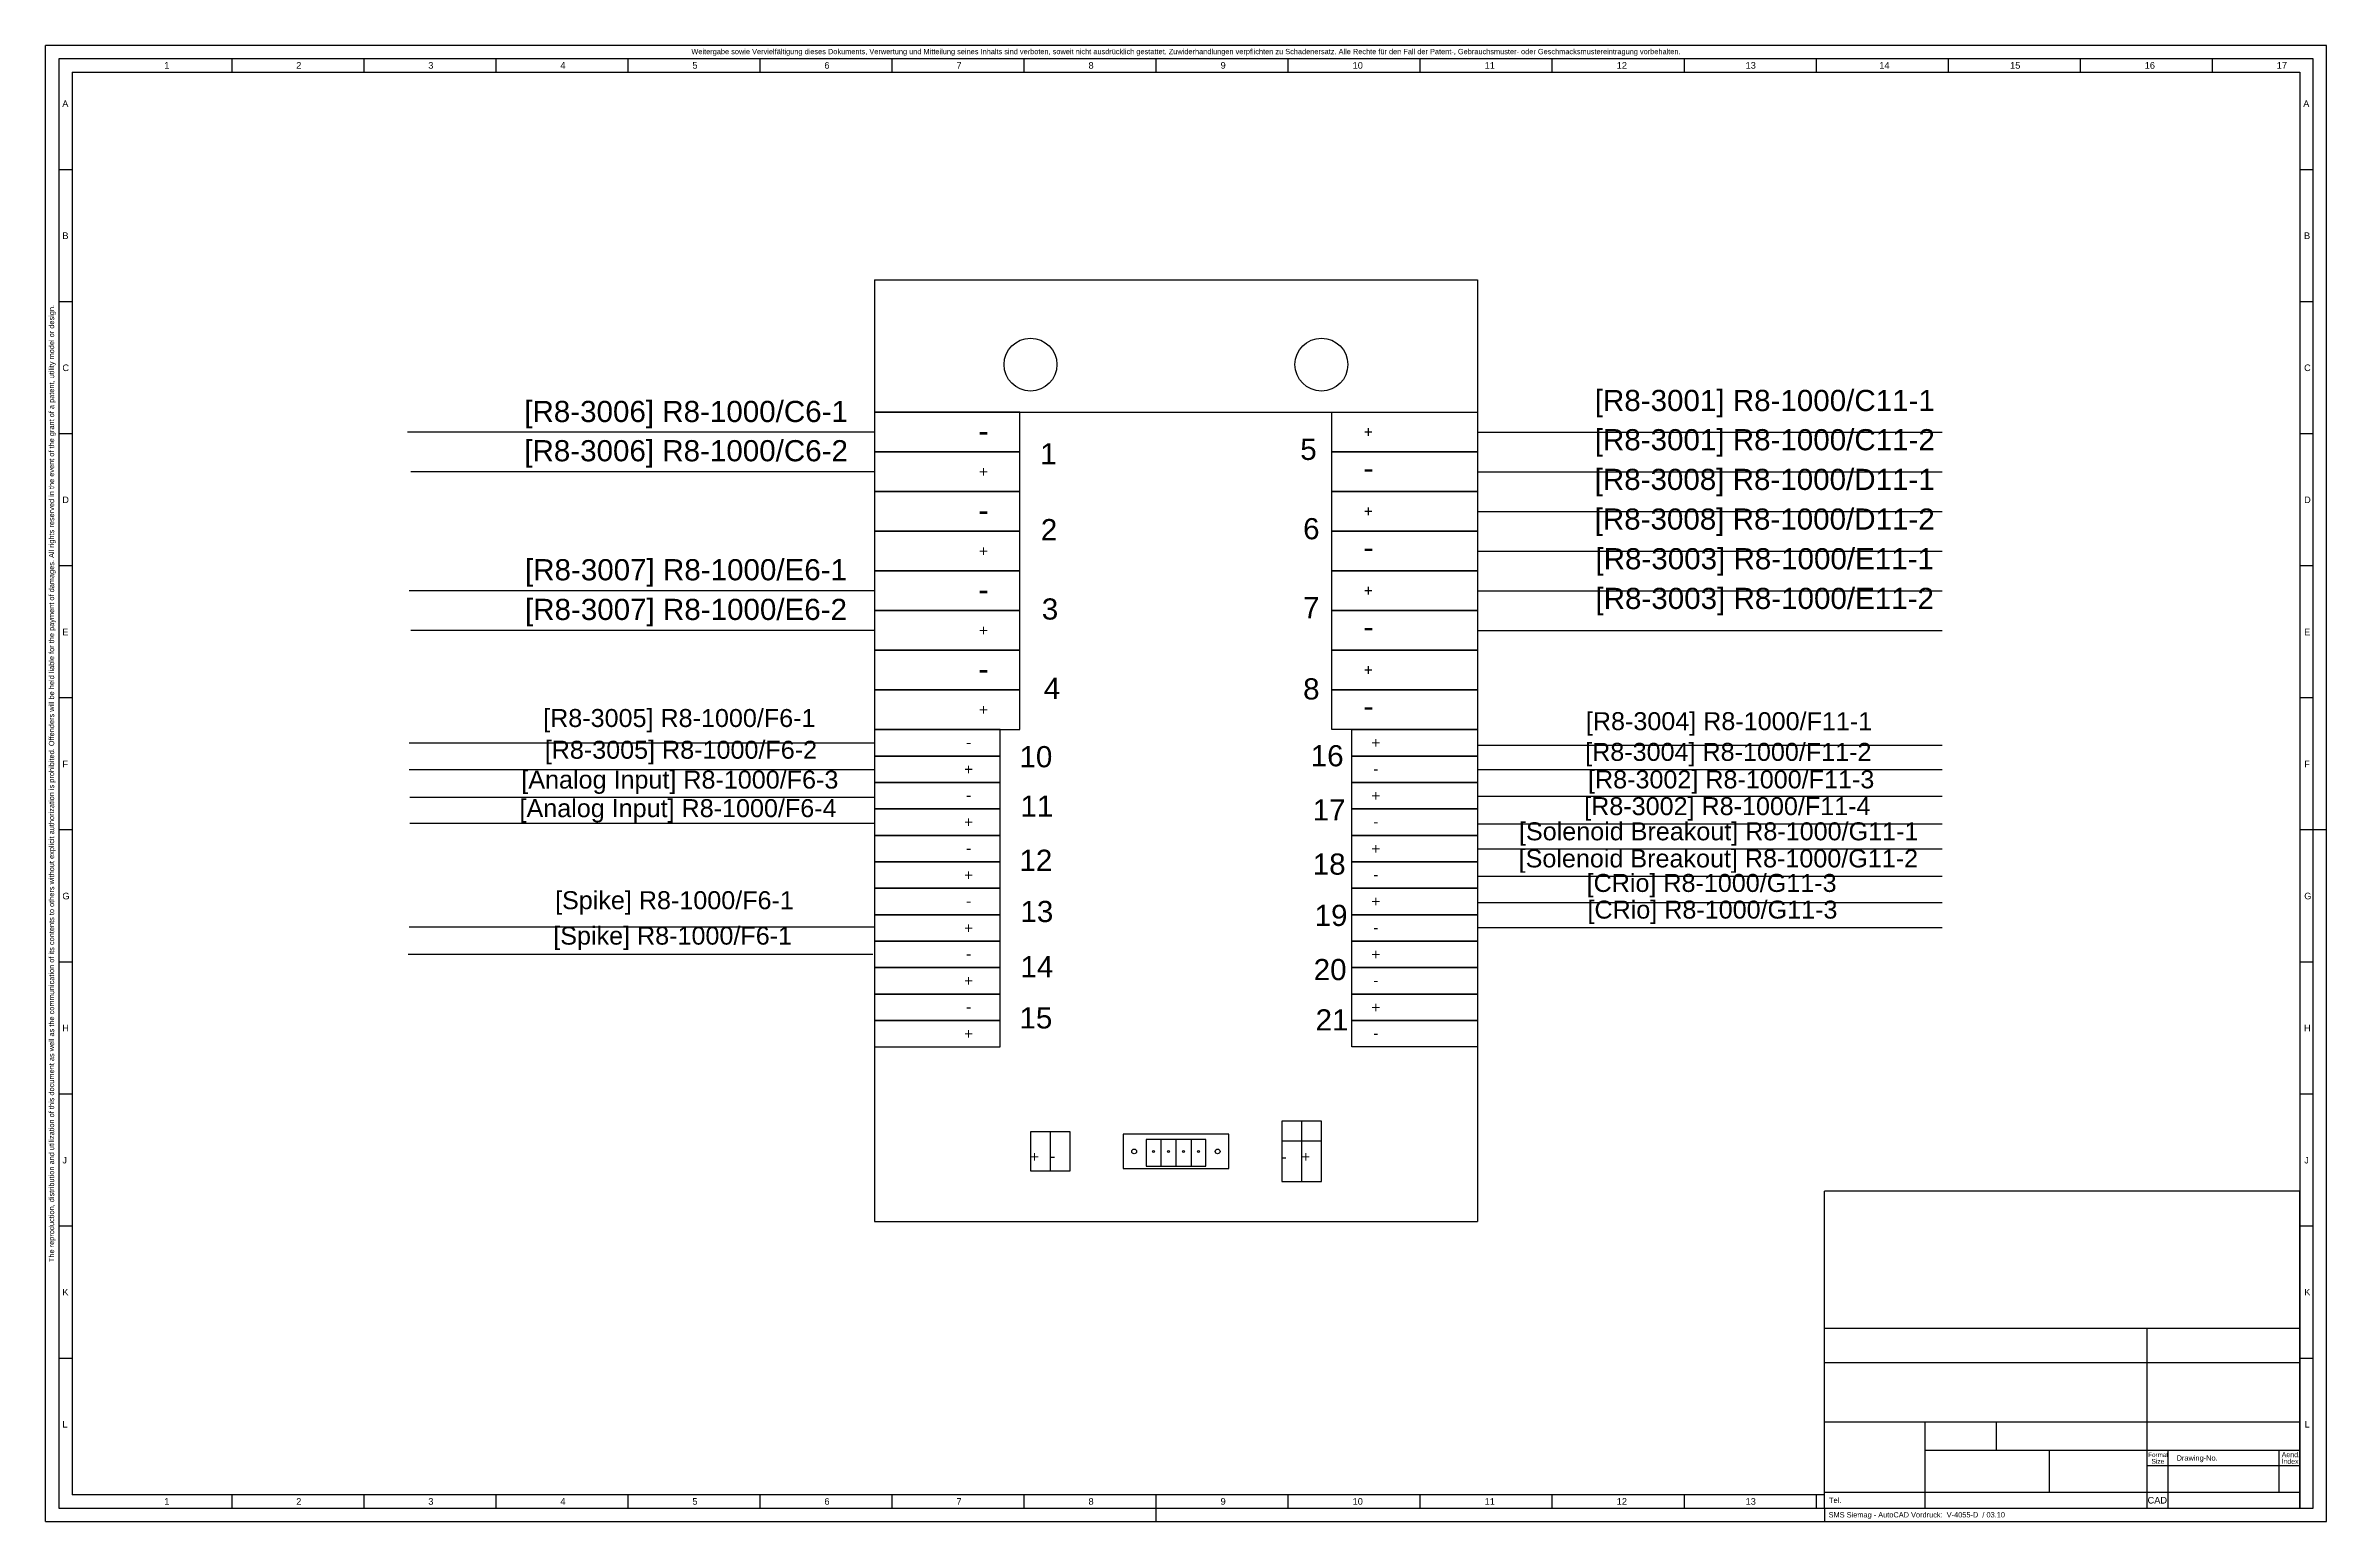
# Model space of a CAD drawing. Header units: inches. Extents: x 0.1 to 21.6, y 0 to 13.9.
import ezdxf
from ezdxf.enums import TextEntityAlignment as Align

# ---------------------------------------------------------------- set-up
doc = ezdxf.new("R2010")
doc.units = ezdxf.units.IN
doc.header["$MEASUREMENT"] = 0
doc.layers.add('SMSTitle', color=7, linetype='Continuous')
doc.styles.get("Standard").update_dxf_attribs({"font": 'arial.ttf'})

# ---------------------------------------------------------------- blocks, each defined once
blk = doc.blocks.new('*U21')
blk.add_lwpolyline([(-0.6875, -0.1875), (0.6875, -0.1875), (0.6875, 0.1875), (-0.6875, 0.1875)], close=True)
blk = doc.blocks.new('*U22')
at = {"color": 0, "linetype": 'ByBlock', "lineweight": -2, "transparency": 16777216}
for p in [(0, 0), (0, -0.375), (0, -0.75), (0, -1.125), (0, -1.5), (0, -1.875), (0, -2.25), (0, -2.625)]:
    blk.add_blockref('*U21', p, dxfattribs=at)
blk = doc.blocks.new('*U23')
for points in [[(-0.59375, 0), (0.59375, 0), (0.59375, 0.25), (-0.59375, 0.25)], [(-0.59375, -0.25), (0.59375, -0.25), (0.59375, 0), (-0.59375, 0)]]:
    blk.add_lwpolyline(points, close=True)
blk = doc.blocks.new('*U24')
at = {"color": 0, "linetype": 'ByBlock', "lineweight": -2, "transparency": 16777216}
for p in [(0, 0), (0, -0.5), (0, -1), (0, -1.5), (0, -2), (0, -2.5)]:
    blk.add_blockref('*U23', p, dxfattribs=at)
blk = doc.blocks.new('*U25')
blk.add_lwpolyline([(-0.6875, -0.1875), (0.6875, -0.1875), (0.6875, 0.1875), (-0.6875, 0.1875)], close=True)
blk = doc.blocks.new('*U26')
at = {"color": 0, "linetype": 'ByBlock', "lineweight": -2, "transparency": 16777216}
for p in [(0, 0), (0, -0.375), (0, -0.75), (0, -1.125), (0, -1.5), (0, -1.875), (0, -2.25), (0, -2.625)]:
    blk.add_blockref('*U25', p, dxfattribs=at)
blk = doc.blocks.new('*U27')
for points in [[(-0.59375, 0), (0.59375, 0), (0.59375, 0.25), (-0.59375, 0.25)], [(-0.59375, -0.25), (0.59375, -0.25), (0.59375, 0), (-0.59375, 0)]]:
    blk.add_lwpolyline(points, close=True)
blk = doc.blocks.new('*U28')
at = {"color": 0, "linetype": 'ByBlock', "lineweight": -2, "transparency": 16777216}
for p in [(0, 0), (0, -0.5), (0, -1), (0, -1.5), (0, -2), (0, -2.5)]:
    blk.add_blockref('*U27', p, dxfattribs=at)
blk = doc.blocks.new('*U29')
at = {"attachment_point": 5}
for s, insert, char_height in [('{\\fCalibri|b0|i0|c0|p34;-}', (0, 0.1625), 0.2), ('{\\fCalibri|b0|i0|c0|p34;+}', (0, -0.2125), 0.1)]:
    blk.add_mtext_dynamic_manual_height_columns(s, width=0.6875, gutter_width=1, heights=[0], dxfattribs=dict(at, insert=insert, char_height=char_height))
blk = doc.blocks.new('*U30')
at = {"color": 0, "linetype": 'ByBlock', "lineweight": -2, "transparency": 16777216}
for p in [(0, 0), (0, -0.75), (0, -1.5), (0, -2.25)]:
    blk.add_blockref('*U29', p, dxfattribs=at)
blk = doc.blocks.new('*U31')
at = {"attachment_point": 5}
for s, insert, char_height in [('{\\fCalibri|b0|i0|c0|p34;-}', (0, 0.1625), 0.2), ('{\\fCalibri|b0|i0|c0|p34;+}', (0, -0.2125), 0.1)]:
    blk.add_mtext_dynamic_manual_height_columns(s, width=0.6875, gutter_width=1, heights=[0], dxfattribs=dict(at, insert=insert, char_height=char_height))
blk = doc.blocks.new('*U32')
at = {"color": 0, "linetype": 'ByBlock', "lineweight": -2, "transparency": 16777216}
for p in [(0, 0), (0, -0.75), (0, -1.5), (0, -2.25)]:
    blk.add_blockref('*U31', p, dxfattribs=at)
blk = doc.blocks.new('V-4055-D')
at = {"layer": 'SMSTitle', "color": 7}
for p, q in [((0, 0), (0, 22)), ((34, 22), (0, 22)), ((2.776, 21.803), (2.776, 21.606)), ((4.744, 21.803), (4.744, 21.606)), ((6.713, 21.803), (6.713, 21.606)), ((8.681, 21.803), (8.681, 21.606)), ((10.65, 21.606), (10.65, 21.801)), ((12.618, 21.606), (12.618, 21.801)), ((14.587, 21.606), (14.587, 21.801)), ((16.555, 21.606), (16.555, 21.801)), ((18.524, 21.606), (18.524, 21.801)), ((20.492, 21.606), (20.492, 21.801)), ((22.461, 21.606), (22.461, 21.801)), ((24.43, 21.606), (24.43, 21.801)), ((26.398, 21.606), (26.398, 21.801)), ((28.366, 21.606), (28.366, 21.801)), ((30.335, 21.606), (30.335, 21.801)), ((32.303, 21.606), (32.303, 21.801)), ((34, 0), (34, 22)), ((0.394, 21.606), (0.394, 0.394)), ((0.394, 21.606), (33.606, 21.606)), ((33.606, 21.606), (33.606, 0.197)), ((0.394, 20.15), (0.197, 20.15)), ((33.803, 20.15), (33.606, 20.15)), ((0.394, 18.181), (0.197, 18.181)), ((33.803, 18.181), (33.606, 18.181)), ((0.394, 16.213), (0.197, 16.213)), ((33.803, 16.213), (33.606, 16.213)), ((0.394, 14.245), (0.197, 14.245)), ((33.803, 14.245), (33.606, 14.245)), ((0.394, 12.276), (0.197, 12.276)), ((33.803, 12.276), (33.606, 12.276)), ((0.394, 10.307), (0.197, 10.307)), ((34, 10.307), (33.606, 10.307)), ((0.394, 8.339), (0.197, 8.339)), ((33.803, 8.339), (33.606, 8.339)), ((0.394, 6.37), (0.197, 6.37)), ((33.803, 6.37), (33.606, 6.37)), ((0.394, 4.402), (0.197, 4.402)), ((33.803, 4.402), (33.606, 4.402)), ((0.197, 2.433), (0.394, 2.433)), ((33.606, 2.433), (33.803, 2.433)), ((26.52, 0.394), (0.394, 0.394)), ((2.776, 0.396), (2.776, 0.199)), ((4.744, 0.396), (4.744, 0.199)), ((6.713, 0.396), (6.713, 0.199)), ((8.681, 0.396), (8.681, 0.199)), ((10.65, 0.199), (10.65, 0.394)), ((12.618, 0.199), (12.618, 0.394)), ((14.587, 0.199), (14.587, 0.394)), ((16.555, 0), (16.555, 0.394)), ((18.524, 0.199), (18.524, 0.394)), ((20.492, 0.199), (20.492, 0.394)), ((22.461, 0.199), (22.461, 0.394)), ((24.43, 0.199), (24.43, 0.394)), ((26.398, 0.199), (26.398, 0.394)), ((0, 0), (34, 0)), ((26.52, 0.197), (26.52, 0))]:
    blk.add_line(p, q, dxfattribs=at)
at = {"layer": 'SMSTitle', "color": 4}
for p, q in [((0.197, 21.803), (0.197, 0.197)), ((33.803, 21.803), (0.197, 21.803)), ((33.803, 0.197), (33.803, 21.803)), ((0.197, 0.197), (33.803, 0.197))]:
    blk.add_line(p, q, dxfattribs=at)
at = {"layer": 'SMSTitle', "color": 7}
blk.add_text('Weitergabe sowie Vervielfältigung dieses Dokuments, Verwertung und Mitteilung seines Inhalts sind verboten, soweit nicht ausdrücklich gestattet. Zuwiderhandlungen verpflichten zu Schadenersatz. Alle Rechte für den Fall der Patent-, Gebrauchsmuster- oder Geschmacksmustereintragung vorbehalten.', height=0.07874, dxfattribs=at).set_placement((17, 21.902), align=Align.MIDDLE)
for s, height, p in [('1', 0.0984, (1.768, 21.656)), ('2', 0.0984, (3.736, 21.656)), ('3', 0.0984, (5.705, 21.656)), ('4', 0.0984, (7.673, 21.656)), ('5', 0.0984, (9.642, 21.656)), ('6', 0.0984, (11.61, 21.656)), ('7', 0.0984, (13.579, 21.656)), ('8', 0.0984, (15.547, 21.656)), ('9', 0.0984, (17.516, 21.656)), ('10', 0.0984, (19.484, 21.656)), ('11', 0.0984, (21.453, 21.656)), ('12', 0.0984, (23.421, 21.656)), ('13', 0.0984, (25.342, 21.656)), ('14', 0.0984, (27.336, 21.656)), ('15', 0.0984, (29.285, 21.656)), ('16', 0.0984, (31.292, 21.656)), ('17', 0.0984, (33.261, 21.656)), ('A', 0.0984, (0.248, 21.085)), ('A', 0.0984, (33.655, 21.085)), ('B', 0.0984, (0.25, 19.117)), ('B', 0.0984, (33.667, 19.117)), ('C', 0.0984, (0.25, 17.148)), ('C', 0.0984, (33.668, 17.148)), ('D', 0.0984, (0.248, 15.18)), ('D', 0.0984, (33.668, 15.18)), ('E', 0.0984, (0.248, 13.209)), ('E', 0.0984, (33.669, 13.209)), ('F', 0.0984, (0.25, 11.242)), ('F', 0.0984, (33.67, 11.242)), ('G', 0.0984, (0.25, 9.273)), ('G', 0.0984, (33.67, 9.273)), ('H', 0.0984, (0.248, 7.305)), ('H', 0.0984, (33.667, 7.305)), ('J', 0.0984, (0.25, 5.336)), ('J', 0.0984, (33.67, 5.336)), ('K', 0.0984, (0.25, 3.368)), ('K', 0.0984, (33.671, 3.368)), ('L', 0.0984, (0.25, 1.399)), ('L', 0.0984, (33.676, 1.399)), ('1', 0.0984, (1.768, 0.248)), ('2', 0.0984, (3.736, 0.248)), ('3', 0.0984, (5.705, 0.248)), ('4', 0.0984, (7.673, 0.248)), ('5', 0.0984, (9.642, 0.248)), ('6', 0.0984, (11.61, 0.248)), ('7', 0.0984, (13.579, 0.248)), ('8', 0.0984, (15.547, 0.248)), ('9', 0.0984, (17.516, 0.248)), ('10', 0.0984, (19.484, 0.248)), ('11', 0.0984, (21.453, 0.248)), ('12', 0.0984, (23.421, 0.248)), ('13', 0.0984, (25.342, 0.248)), ('SMS Siemag - AutoCAD Vordruck:  V-4055-D  / 03.10', 0.07874, (26.58, 0.059))]:
    blk.add_text(s, height=height, dxfattribs=at).set_placement(p)
blk.add_text('The reproduction, distribution and utilization of this document as well as the communication of its contents to others without explicit authorization is prohibited. Offenders will be held liable for the payment of damages. All rights reserved in the event of the grant of a patent, utility model or design.', height=0.07874, rotation=90, dxfattribs=at).set_placement((0.098, 11), align=Align.MIDDLE)
at = {"layer": 'SMSTitle', "color": 7, "linetype": 'Continuous', "flags": 2}
blk.add_attdef('SMSTITLE-INSERT', (33.606, 0.197), '', height=0.138, dxfattribs=at)
blk = doc.blocks.new('smstitle')
at = {"layer": 'SMSTitle', "color": 4}
for p, q in [((-7.087, 2.677), (-7.087, 4.724)), ((0, 4.724), (-7.087, 4.724)), ((0, 2.677), (0, 4.724)), ((0, 2.677), (-7.087, 2.677)), ((-7.087, 0), (-7.087, 2.677)), ((-2.283, 2.677), (-2.283, 0)), ((0, 0), (0, 2.677)), ((0, 2.165), (-7.087, 2.165)), ((0, 1.28), (-7.087, 1.28)), ((-5.591, 1.28), (-5.591, 0)), ((-5.591, 0.866), (0, 0.866)), ((-3.74, 0.866), (-3.74, 0.236)), ((-1.969, 0.866), (-1.969, 0)), ((-0.315, 0.866), (-0.315, 0.236)), ((-7.087, 0.236), (0, 0.236))]:
    blk.add_line(p, q, dxfattribs=at)
at = {"layer": 'SMSTitle', "color": 7}
blk.add_line((-4.528, 1.28), (-4.528, 0.866), dxfattribs=at)
at = {"layer": 'SMSTitle', "color": 7, "lineweight": 25}
blk.add_line((0, 0.63), (-2.283, 0.63), dxfattribs=at)
for s, height, p in [('Format', 0.0669, (-2.262, 0.762)), ('Size', 0.0709, (-2.214, 0.663)), ('Aend.', 0.0748, (-0.272, 0.76)), ('Index', 0.0748, (-0.276, 0.661))]:
    blk.add_text(s, height=height, dxfattribs=at).set_placement(p)
blk.add_text('Drawing-No.', height=0.07874, dxfattribs=at).set_placement((-1.838, 0.748), align=Align.MIDDLE_LEFT)
for s, height, p in [('Tel.', 0.0787, (-6.929, 0.118)), ('CAD', 0.0984, (-2.126, 0.118))]:
    blk.add_text(s, height=height, dxfattribs=at).set_placement(p, align=Align.MIDDLE_CENTER)

msp = doc.modelspace()

# ---------------------------------------------------------------- linework, layer by layer
for p, q in [((7.895, 11.732), (13.595, 11.732)), ((7.895, 11.732), (7.895, 2.832)), ((13.595, 11.732), (13.595, 2.832)), ((7.895, 10.482), (13.595, 10.482)), ((7.895, 10.295), (3.481, 10.295)), ((13.595, 10.295), (17.988, 10.295)), ((7.895, 9.92), (3.514, 9.92)), ((13.595, 9.92), (17.988, 9.92)), ((13.595, 9.545), (17.988, 9.545)), ((13.595, 9.17), (17.988, 9.17)), ((7.895, 8.795), (3.498, 8.795)), ((13.595, 8.795), (17.988, 8.795)), ((7.895, 8.42), (3.514, 8.42)), ((13.595, 8.42), (17.988, 8.42)), ((3.498, 7.356), (7.891, 7.356)), ((13.595, 7.335), (17.988, 7.335)), ((3.498, 7.106), (7.891, 7.106)), ((13.595, 7.104), (17.988, 7.104)), ((3.504, 6.843), (7.898, 6.843)), ((13.595, 6.854), (17.988, 6.854)), ((3.504, 6.598), (7.898, 6.598)), ((13.595, 6.591), (17.988, 6.591)), ((13.595, 6.354), (17.988, 6.354)), ((13.595, 6.098), (17.988, 6.098)), ((13.595, 5.848), (17.988, 5.848)), ((3.498, 5.618), (7.891, 5.618)), ((13.595, 5.61), (17.988, 5.61)), ((3.487, 5.36), (7.88, 5.36)), ((9.557, 3.68), (9.557, 3.31)), ((11.932, 3.78), (11.932, 3.21)), ((9.745, 3.495), (9.745, 3.495)), ((10.601, 3.606), (10.601, 3.358)), ((10.745, 3.607), (10.745, 3.357)), ((10.888, 3.606), (10.888, 3.358)), ((11.745, 3.595), (12.12, 3.595)), ((12.12, 3.395), (12.12, 3.395)), ((7.895, 2.832), (13.595, 2.832))]:
    msp.add_line(p, q)
for points in [[(9.37, 3.31), (9.745, 3.31), (9.745, 3.68), (9.37, 3.68)], [(11.745, 3.21), (12.12, 3.21), (12.12, 3.78), (11.745, 3.78)], [(10.245, 3.332), (11.245, 3.332), (11.245, 3.657), (10.245, 3.657)], [(10.464, 3.357), (11.026, 3.357), (11.026, 3.607), (10.464, 3.607)]]:
    msp.add_lwpolyline(points, close=True)
for centre, radius in [((9.37, 10.932), 0.25), ((12.12, 10.932), 0.25), ((10.35, 3.495), 0.0226), ((10.533, 3.495), 0.01), ((10.674, 3.495), 0.01), ((10.817, 3.495), 0.01), ((10.958, 3.495), 0.01), ((11.139, 3.495), 0.0226)]:
    msp.add_circle(centre, radius)

# ---------------------------------------------------------------- block references
at = {"xscale": 0.6340543248307711, "yscale": 0.6340543248307711, "zscale": 0.6340543248307711}
for name, p in [('V-4055-D', (0.061, -0.002)), ('smstitle', (21.369, 0.123))]:
    msp.add_blockref(name, p, dxfattribs=at)
for name, p in [('*U22', (8.582, 10.295)), ('*U30', (8.926, 10.132)), ('*U24', (8.489, 7.232))]:
    msp.add_blockref(name, p)
at = {"xscale": -1}
for name, p in [('*U26', (12.907, 10.295)), ('*U28', (13.001, 7.232))]:
    msp.add_blockref(name, p, dxfattribs=at)
at = {"rotation": 180}
msp.add_blockref('*U32', (12.564, 7.832), dxfattribs=at)

# ---------------------------------------------------------------- texts
at = {"char_height": 0.2, "attachment_point": 5}
for s, insert in [('[R8-3006] R8-1000/C6-1', (6.115, 10.459)), ('[R8-3001] R8-1000/C11-1', (16.311, 10.563)), ('[R8-3006] R8-1000/C6-2', (6.115, 10.088)), ('[R8-3001] R8-1000/C11-2', (16.311, 10.192)), ('[R8-3008] R8-1000/D11-1', (16.31, 9.817)), ('[R8-3008] R8-1000/D11-2', (16.31, 9.442)), ('[R8-3007] R8-1000/E6-1', (6.114, 8.963)), ('[R8-3003] R8-1000/E11-1', (16.31, 9.067)), ('[R8-3007] R8-1000/E6-2', (6.114, 8.588)), ('[R8-3003] R8-1000/E11-2', (16.31, 8.692))]:
    msp.add_mtext(s, dxfattribs=dict(at, insert=insert))
for s, width, insert, char_height, attachment_point in [('1', 0.53061, (9.462, 10.189), 0.2, 1), ('5', 0.53061, (11.92, 10.231), 0.2, 1), ('2', 0.53061, (9.468, 9.472), 0.2, 1), ('6', 0.53061, (11.947, 9.481), 0.2, 1), ('3', 0.53061, (9.477, 8.722), 0.2, 1), ('7', 0.53061, (11.947, 8.735), 0.2, 1), ('4', 0.53061, (9.496, 7.972), 0.2, 1), ('8', 0.53061, (11.947, 7.967), 0.2, 1), ('{\\fCalibri|b0|i0|c0|p34;-}', 0.59375, (8.785, 7.357), 0.1, 5), ('16', 0.53061, (12.019, 7.335), 0.2, 1), ('{\\fCalibri|b0|i0|c0|p34;+}', 0.59375, (12.634, 7.357), 0.1, 5), ('{\\fCalibri|b0|i0|c0|p34;+}', 0.59375, (8.785, 7.107), 0.1, 5), ('10', 0.53061, (9.266, 7.326), 0.2, 1), ('{\\fCalibri|b0|i0|c0|p34;-}', 0.59375, (12.634, 7.107), 0.1, 5), ('{\\fCalibri|b0|i0|c0|p34;-}', 0.59375, (8.785, 6.857), 0.1, 5), ('11', 0.53061, (9.275, 6.859), 0.2, 1), ('17', 0.53061, (12.038, 6.823), 0.2, 1), ('{\\fCalibri|b0|i0|c0|p34;+}', 0.59375, (12.634, 6.857), 0.1, 5), ('{\\fCalibri|b0|i0|c0|p34;+}', 0.59375, (8.785, 6.607), 0.1, 5), ('{\\fCalibri|b0|i0|c0|p34;-}', 0.59375, (12.634, 6.607), 0.1, 5), ('{\\fCalibri|b0|i0|c0|p34;-}', 0.59375, (8.785, 6.357), 0.1, 5), ('12', 0.53061, (9.266, 6.347), 0.2, 1), ('18', 0.53061, (12.038, 6.311), 0.2, 1), ('{\\fCalibri|b0|i0|c0|p34;+}', 0.59375, (12.634, 6.357), 0.1, 5), ('{\\fCalibri|b0|i0|c0|p34;+}', 0.59375, (8.785, 6.107), 0.1, 5), ('{\\fCalibri|b0|i0|c0|p34;-}', 0.59375, (12.634, 6.107), 0.1, 5), ('{\\fCalibri|b0|i0|c0|p34;-}', 0.59375, (8.785, 5.857), 0.1, 5), ('13', 0.53061, (9.275, 5.863), 0.2, 1), ('19', 0.53061, (12.056, 5.826), 0.2, 1), ('{\\fCalibri|b0|i0|c0|p34;+}', 0.59375, (12.634, 5.857), 0.1, 5), ('{\\fCalibri|b0|i0|c0|p34;+}', 0.59375, (8.785, 5.607), 0.1, 5), ('{\\fCalibri|b0|i0|c0|p34;-}', 0.59375, (12.634, 5.607), 0.1, 5), ('{\\fCalibri|b0|i0|c0|p34;+}', 0.59375, (12.634, 5.357), 0.1, 5), ('{\\fCalibri|b0|i0|c0|p34;-}', 0.59375, (8.785, 5.357), 0.1, 5), ('14', 0.53061, (9.275, 5.341), 0.2, 1), ('20', 0.53061, (12.047, 5.314), 0.2, 1), ('{\\fCalibri|b0|i0|c0|p34;+}', 0.59375, (8.785, 5.107), 0.1, 5), ('{\\fCalibri|b0|i0|c0|p34;-}', 0.59375, (12.634, 5.107), 0.1, 5), ('{\\fCalibri|b0|i0|c0|p34;-}', 0.59375, (8.785, 4.857), 0.1, 5), ('15', 0.53061, (9.266, 4.857), 0.2, 1), ('21', 0.53061, (12.065, 4.838), 0.2, 1), ('{\\fCalibri|b0|i0|c0|p34;+}', 0.59375, (12.634, 4.857), 0.1, 5), ('{\\fCalibri|b0|i0|c0|p34;+}', 0.59375, (8.785, 4.607), 0.1, 5), ('{\\fCalibri|b0|i0|c0|p34;-}', 0.59375, (12.634, 4.607), 0.1, 5), ('{\\fCalibri|b0|i0|c0|p34;+}', 0.1875, (9.37, 3.495), 0.1, 1), ('+', 0.1875, (11.932, 3.495), 0.1, 1), ('{\\fCalibri|b0|i0|c0|p34;-}', 0.1875, (9.557, 3.495), 0.1, 1), ('-', 0.1875, (11.745, 3.495), 0.1, 1)]:
    msp.add_mtext_dynamic_manual_height_columns(s, width=width, gutter_width=1, heights=[0], dxfattribs=dict(insert=insert, char_height=char_height, attachment_point=attachment_point))
at = {"lineweight": 0, "char_height": 0.17, "attachment_point": 5}
for s, insert in [('[R8-3005] R8-1000/F6-1', (6.051, 7.566)), ('[R8-3004] R8-1000/F11-1', (15.973, 7.536)), ('[R8-3005] R8-1000/F6-2', (6.066, 7.266)), ('[R8-3004] R8-1000/F11-2', (15.966, 7.246)), ('[Analog Input] R8-1000/F6-3', (6.056, 6.984)), ('[R8-3002] R8-1000/F11-3', (15.993, 6.986)), ('[Analog Input] R8-1000/F6-4', (6.039, 6.714)), ('[R8-3002] R8-1000/F11-4', (15.957, 6.733)), ('[Solenoid Breakout] R8-1000/G11-1', (15.875, 6.495)), ('[Solenoid Breakout] R8-1000/G11-2', (15.872, 6.239)), ('[CRio] R8-1000/G11-3', (15.808, 6.007)), ('[Spike] R8-1000/F6-1', (6.005, 5.844)), ('[CRio] R8-1000/G11-3', (15.816, 5.755)), ('[Spike] R8-1000/F6-1', (5.988, 5.509))]:
    msp.add_mtext(s, dxfattribs=dict(at, insert=insert))

doc.saveas('drawing.dxf')
